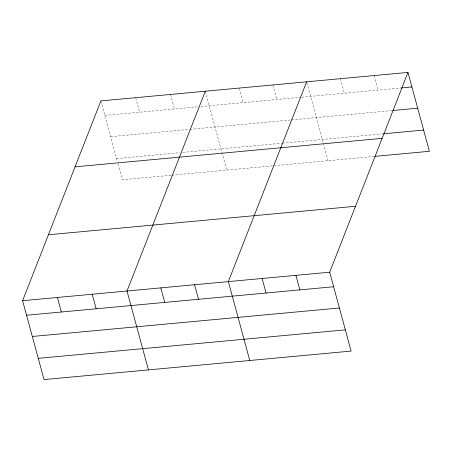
<?xml version="1.0" encoding="UTF-8"?>
<svg xmlns="http://www.w3.org/2000/svg" width="452" height="452" viewBox="0 0 452 452"><rect width="100%" height="100%" fill="white"/><g stroke="black" fill="none" stroke-linecap="round" stroke-linejoin="round"><path stroke-width="0.34" stroke-dasharray="2.26 1.69" d="M104.836 115.441L197.411 106.858M200.891 106.536L300.93 97.253M301.62 97.191L400.89 87.982M110.604 136.673L189.258 129.379M189.959 129.317L290.845 119.961M291.534 119.893L392.183 110.559M116.548 158.55L179.89 152.68M182.676 152.42L281.624 143.244M282.314 143.177L382.957 133.843M171.042 175.269L122.317 179.783L117.633 162.534M171.737 175.201L374.25 156.42M374.188 75.557L378.138 90.095M340.412 78.688L344.362 93.225M306.812 82.484L323.197 142.787M323.378 143.448L328.062 160.703M272.855 84.953L276.805 99.491M239.074 88.089L243.023 102.627M205.298 91.225L226.729 170.099M170.494 94.451L174.444 108.988M135.69 97.677L139.64 112.215M100.886 100.909L117.452 161.872"/><path stroke-width="0.68" d="M407.97 72.422L329.683 272.217L351.114 351.091L44.03 379.578L22.6 300.699L100.886 100.909L407.97 72.422L429.4 151.301L374.94 156.352M205.298 91.225L127.006 291.015L148.437 369.894M306.631 81.823L228.345 281.613L249.775 360.493M401.579 87.92L411.919 86.959M392.873 110.497L417.688 108.192M383.646 133.781L423.631 130.069M75.055 166.839L382.132 138.357M48.437 234.769L355.515 206.281M22.6 300.699L329.683 272.217M26.549 315.236L333.632 286.749M32.318 336.469L339.401 307.981M38.262 358.346L345.345 329.858M295.902 275.347L299.851 289.885M262.12 278.483L266.07 293.015M194.563 284.749L198.513 299.286M160.788 287.879L164.737 302.416M92.202 294.241L96.157 308.778M57.404 297.467L61.353 312.004"/></g></svg>
